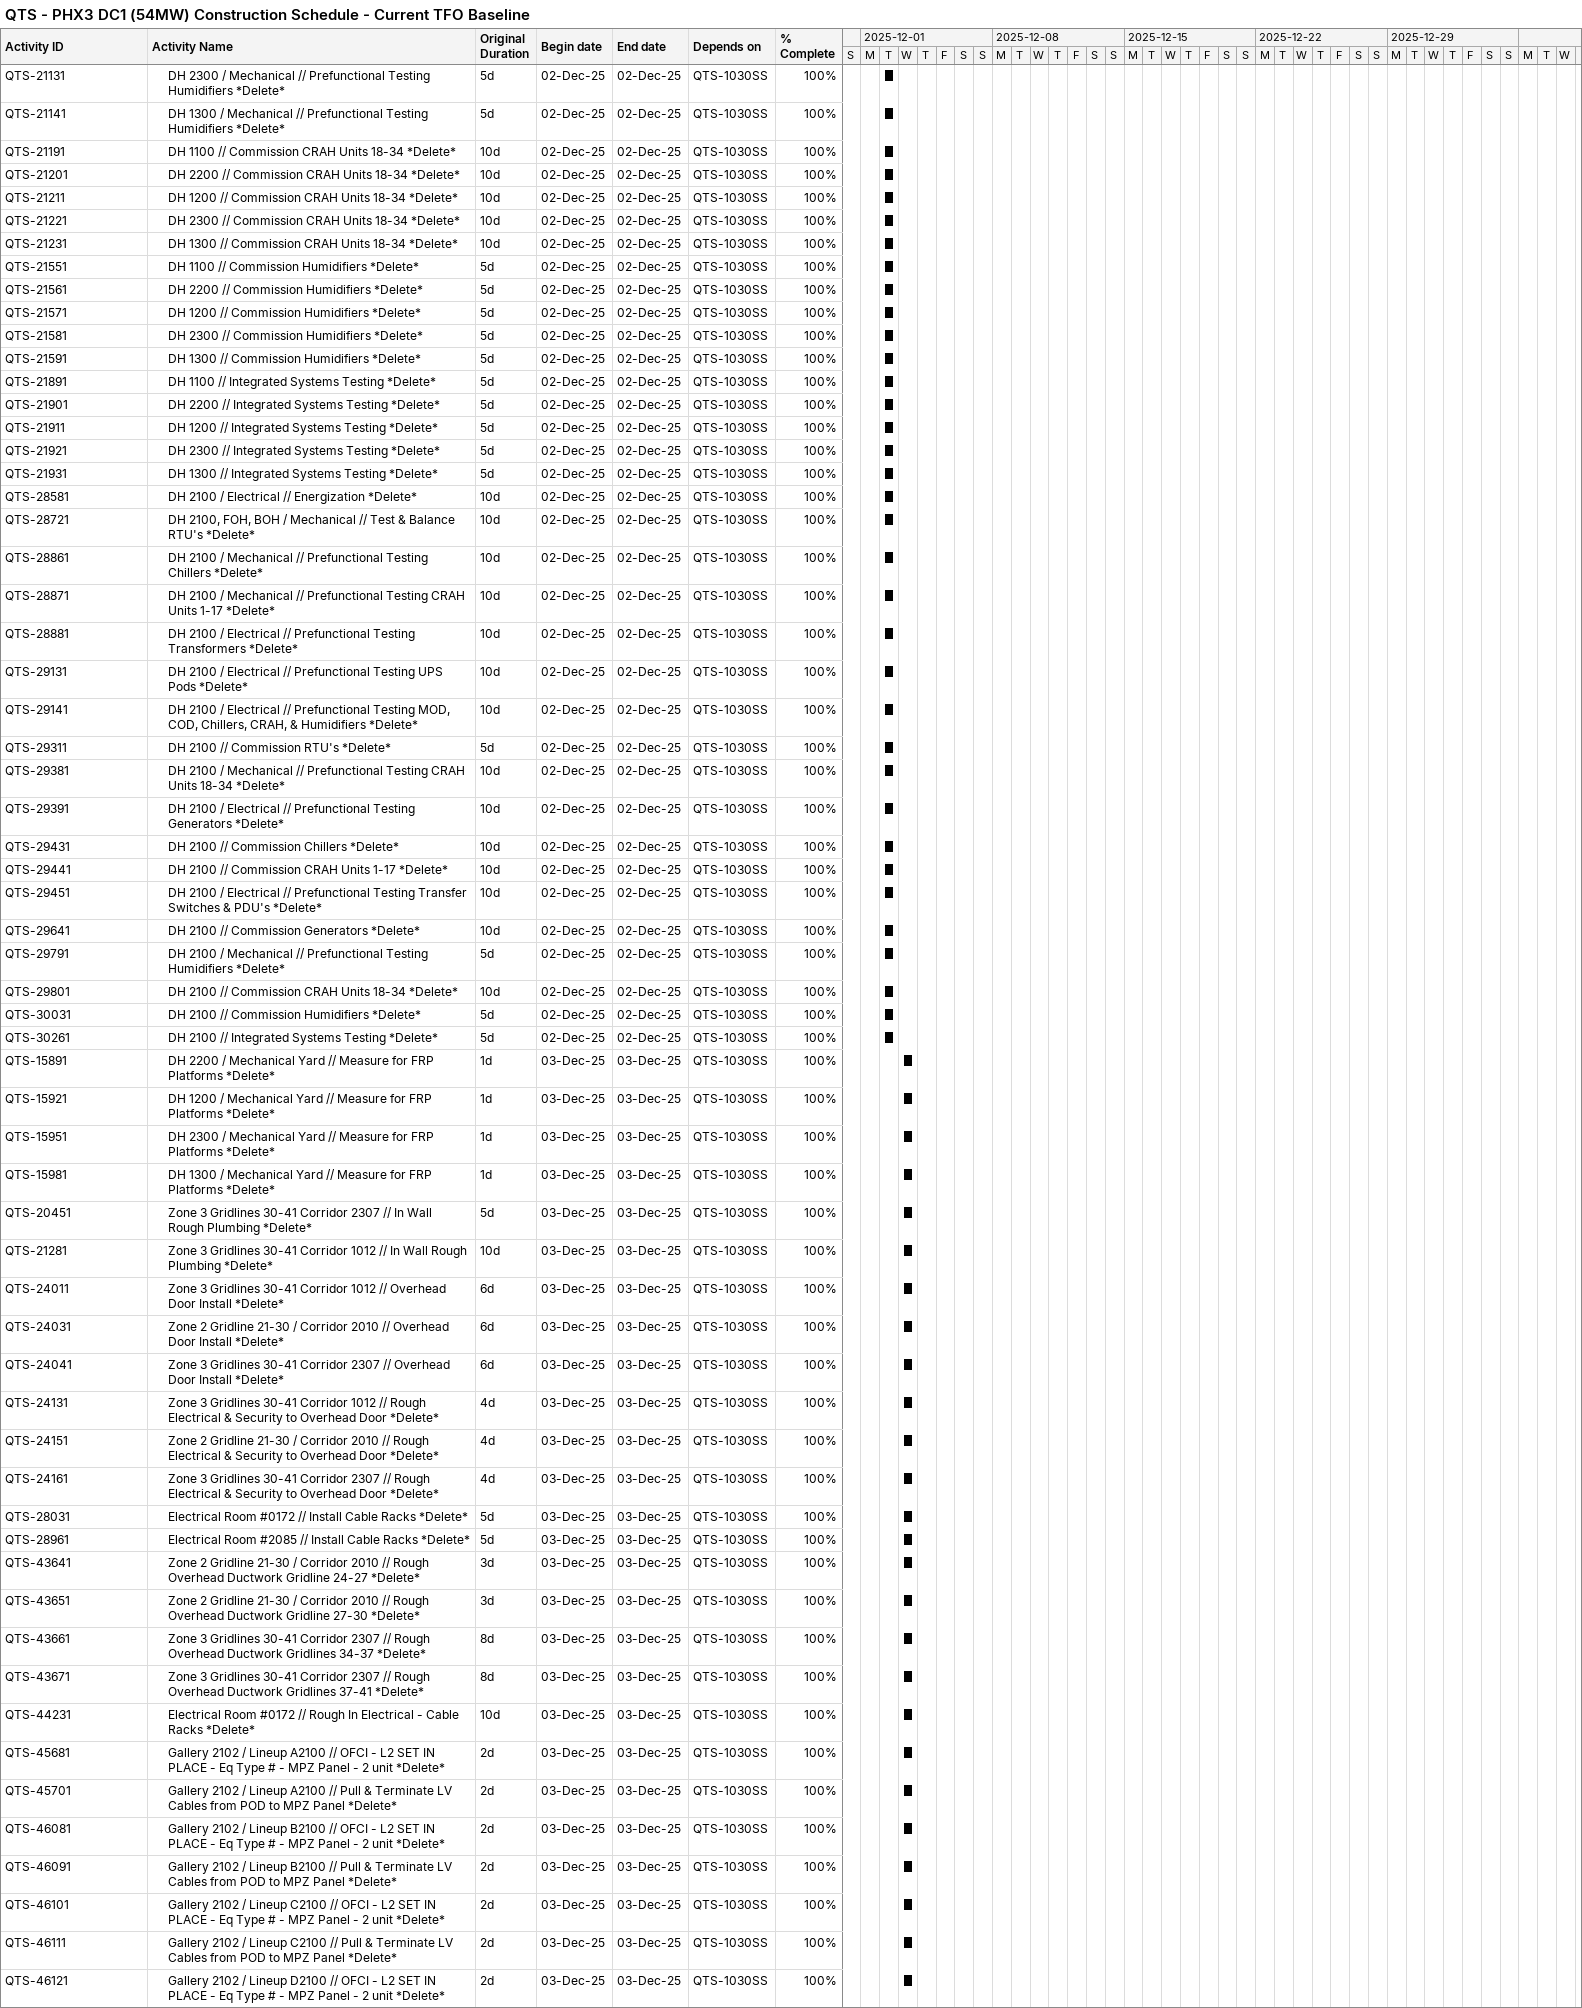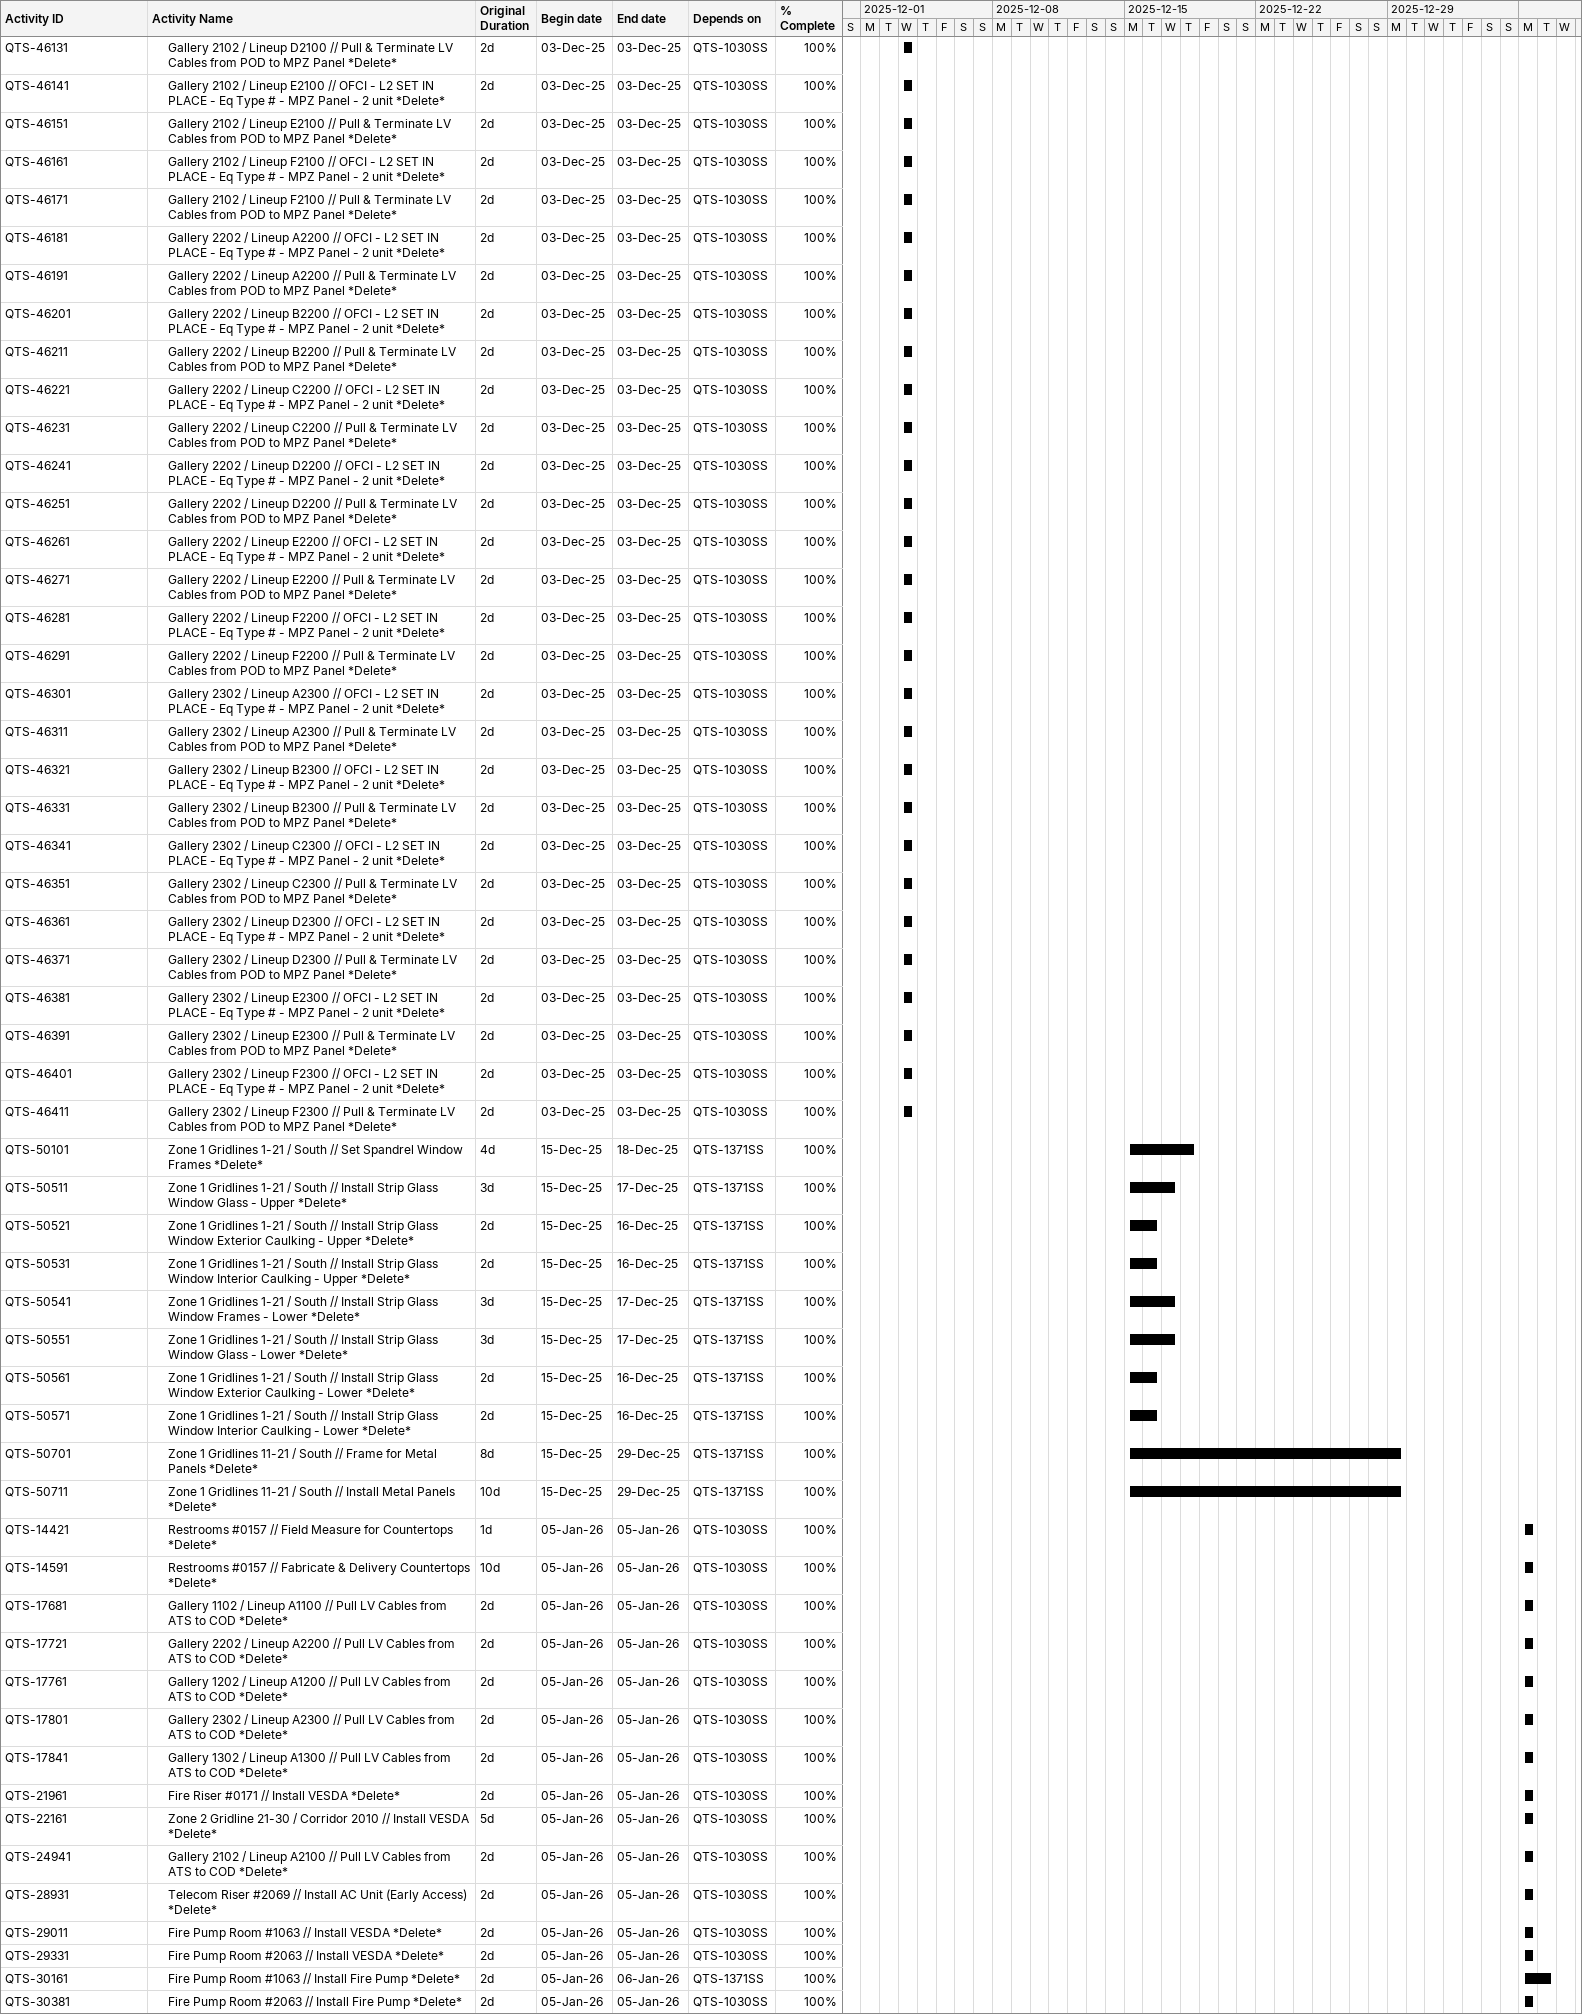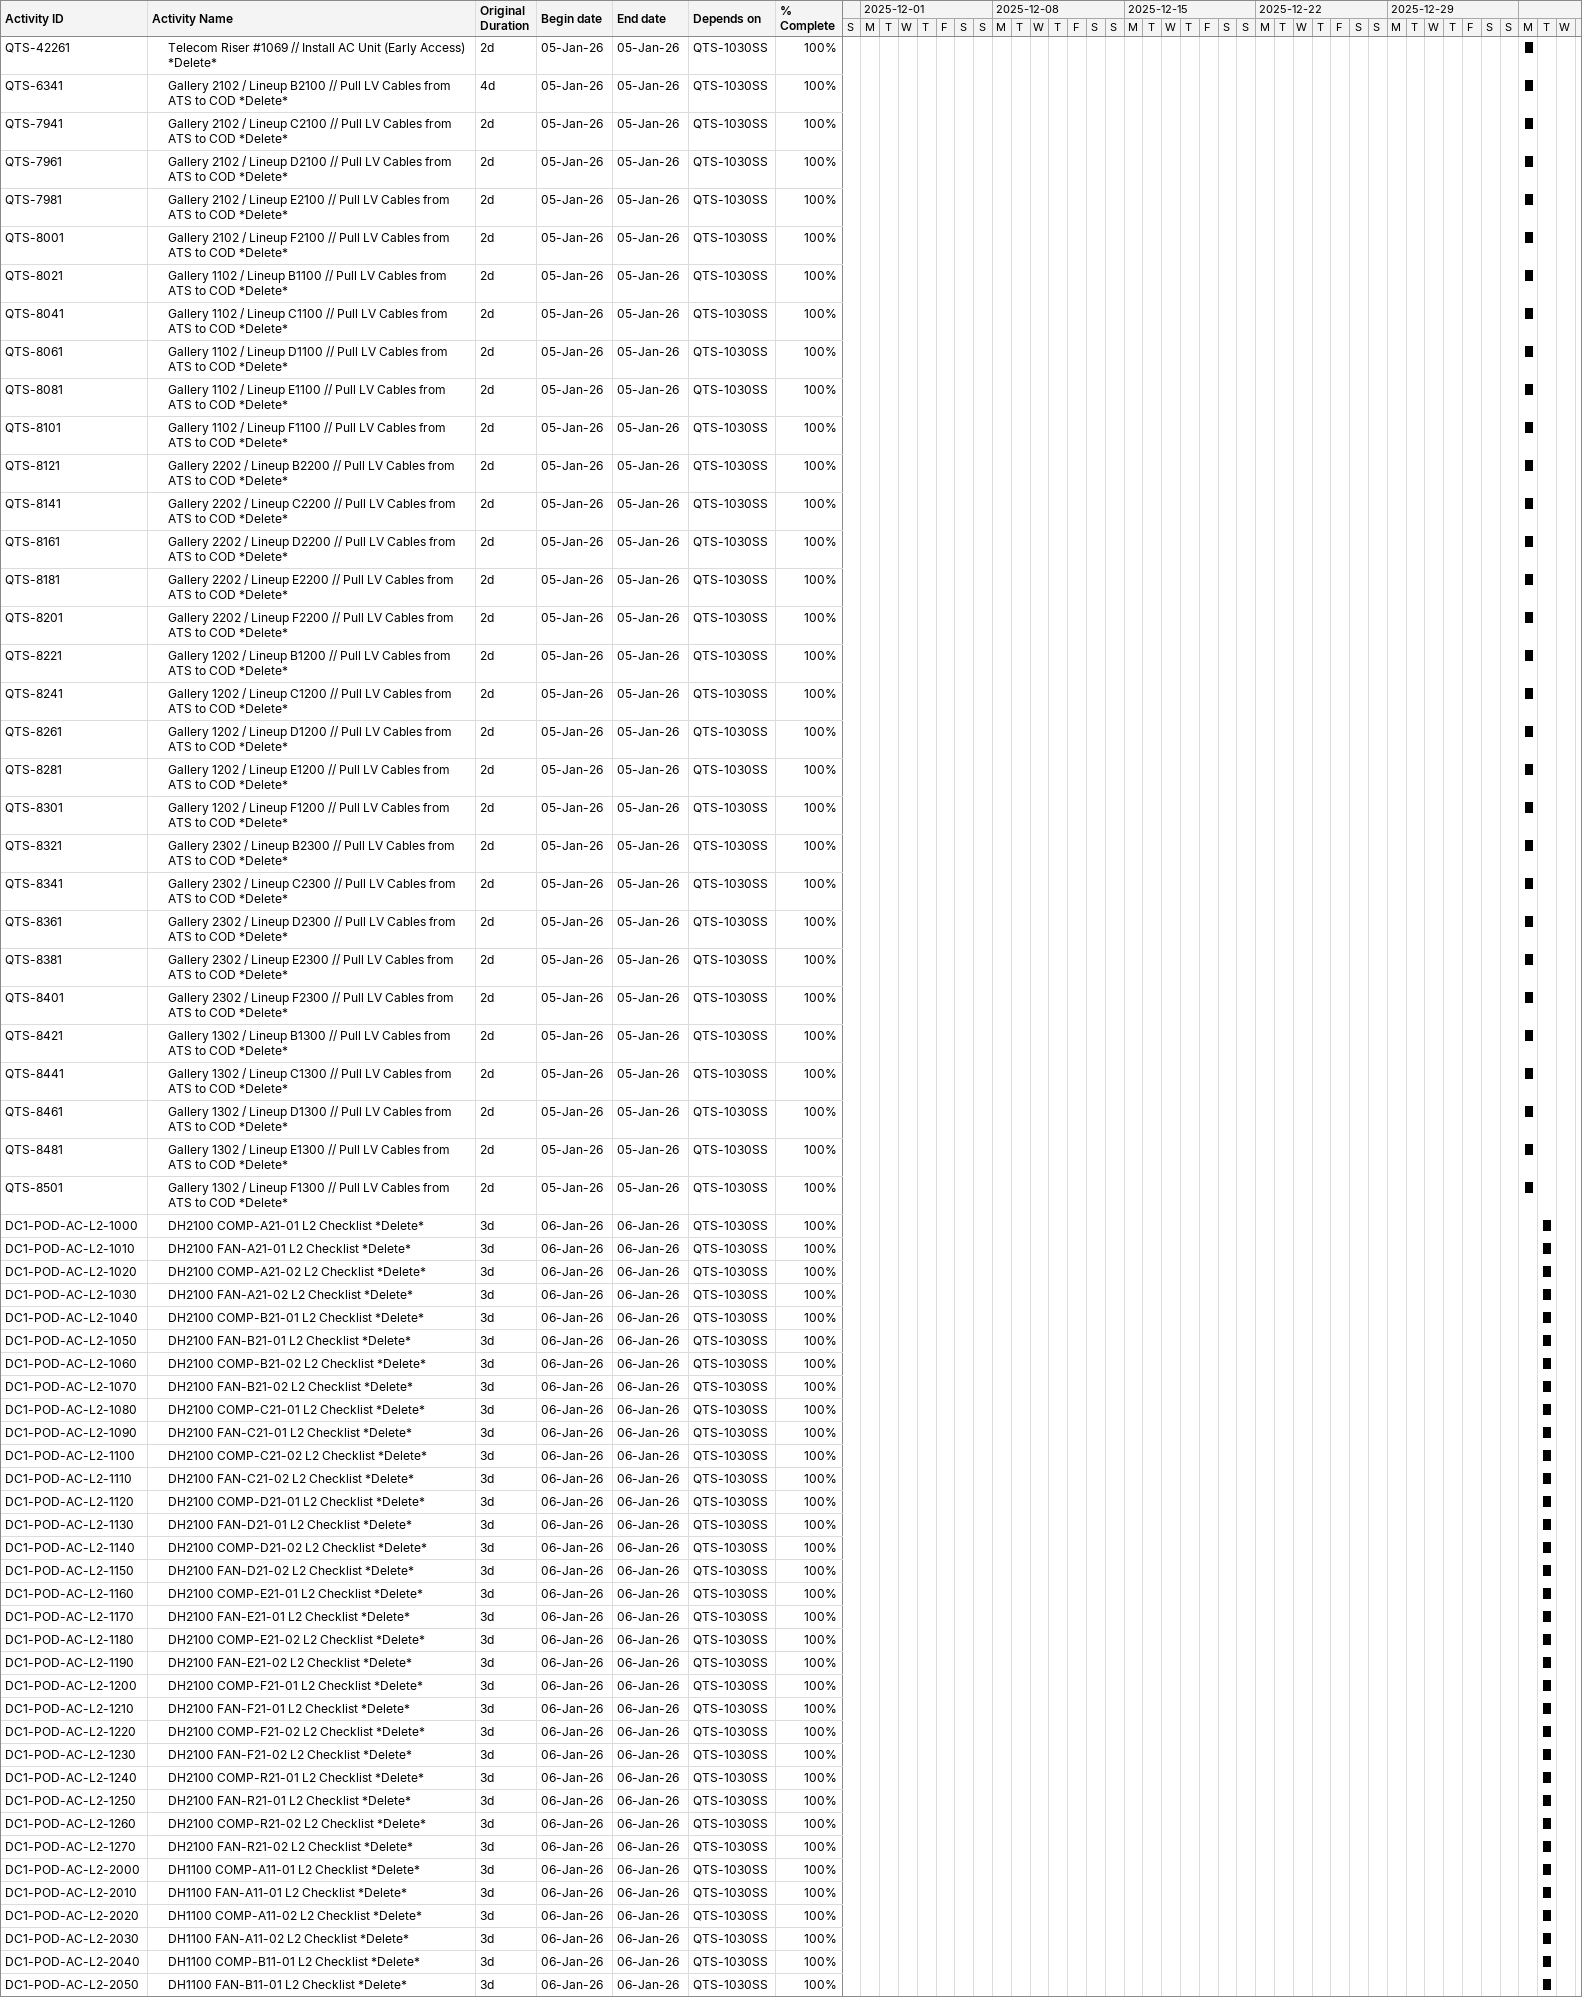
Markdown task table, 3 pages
QTS - PHX3 DC1 (54MW) Construction Schedule - Current TFO Baseline

| ID | Level | Task | Original duration | Start | Finish | Predecessors | % complete |
|---|---|---|---|---|---|---|---|
| QTS-21131 | 2 | DH 2300 / Mechanical // Prefunctional Testing Humidifiers *Delete* | 5d | 2025-12-02 | 2025-12-02 | QTS-1030SS | 100 |
| QTS-21141 | 2 | DH 1300 / Mechanical // Prefunctional Testing Humidifiers *Delete* | 5d | 2025-12-02 | 2025-12-02 | QTS-1030SS | 100 |
| QTS-21191 | 2 | DH 1100 // Commission CRAH Units 18-34 *Delete* | 10d | 2025-12-02 | 2025-12-02 | QTS-1030SS | 100 |
| QTS-21201 | 2 | DH 2200 // Commission CRAH Units 18-34 *Delete* | 10d | 2025-12-02 | 2025-12-02 | QTS-1030SS | 100 |
| QTS-21211 | 2 | DH 1200 // Commission CRAH Units 18-34 *Delete* | 10d | 2025-12-02 | 2025-12-02 | QTS-1030SS | 100 |
| QTS-21221 | 2 | DH 2300 // Commission CRAH Units 18-34 *Delete* | 10d | 2025-12-02 | 2025-12-02 | QTS-1030SS | 100 |
| QTS-21231 | 2 | DH 1300 // Commission CRAH Units 18-34 *Delete* | 10d | 2025-12-02 | 2025-12-02 | QTS-1030SS | 100 |
| QTS-21551 | 2 | DH 1100 // Commission Humidifiers *Delete* | 5d | 2025-12-02 | 2025-12-02 | QTS-1030SS | 100 |
| QTS-21561 | 2 | DH 2200 // Commission Humidifiers *Delete* | 5d | 2025-12-02 | 2025-12-02 | QTS-1030SS | 100 |
| QTS-21571 | 2 | DH 1200 // Commission Humidifiers *Delete* | 5d | 2025-12-02 | 2025-12-02 | QTS-1030SS | 100 |
| QTS-21581 | 2 | DH 2300 // Commission Humidifiers *Delete* | 5d | 2025-12-02 | 2025-12-02 | QTS-1030SS | 100 |
| QTS-21591 | 2 | DH 1300 // Commission Humidifiers *Delete* | 5d | 2025-12-02 | 2025-12-02 | QTS-1030SS | 100 |
| QTS-21891 | 2 | DH 1100 // Integrated Systems Testing *Delete* | 5d | 2025-12-02 | 2025-12-02 | QTS-1030SS | 100 |
| QTS-21901 | 2 | DH 2200 // Integrated Systems Testing *Delete* | 5d | 2025-12-02 | 2025-12-02 | QTS-1030SS | 100 |
| QTS-21911 | 2 | DH 1200 // Integrated Systems Testing *Delete* | 5d | 2025-12-02 | 2025-12-02 | QTS-1030SS | 100 |
| QTS-21921 | 2 | DH 2300 // Integrated Systems Testing *Delete* | 5d | 2025-12-02 | 2025-12-02 | QTS-1030SS | 100 |
| QTS-21931 | 2 | DH 1300 // Integrated Systems Testing *Delete* | 5d | 2025-12-02 | 2025-12-02 | QTS-1030SS | 100 |
| QTS-28581 | 2 | DH 2100 / Electrical // Energization *Delete* | 10d | 2025-12-02 | 2025-12-02 | QTS-1030SS | 100 |
| QTS-28721 | 2 | DH 2100, FOH, BOH / Mechanical // Test & Balance RTU's *Delete* | 10d | 2025-12-02 | 2025-12-02 | QTS-1030SS | 100 |
| QTS-28861 | 2 | DH 2100 / Mechanical // Prefunctional Testing Chillers *Delete* | 10d | 2025-12-02 | 2025-12-02 | QTS-1030SS | 100 |
| QTS-28871 | 2 | DH 2100 / Mechanical // Prefunctional Testing CRAH Units 1-17 *Delete* | 10d | 2025-12-02 | 2025-12-02 | QTS-1030SS | 100 |
| QTS-28881 | 2 | DH 2100 / Electrical // Prefunctional Testing Transformers *Delete* | 10d | 2025-12-02 | 2025-12-02 | QTS-1030SS | 100 |
| QTS-29131 | 2 | DH 2100 / Electrical // Prefunctional Testing UPS Pods *Delete* | 10d | 2025-12-02 | 2025-12-02 | QTS-1030SS | 100 |
| QTS-29141 | 2 | DH 2100 / Electrical // Prefunctional Testing MOD, COD, Chillers, CRAH, & Humidifiers *Delete* | 10d | 2025-12-02 | 2025-12-02 | QTS-1030SS | 100 |
| QTS-29311 | 2 | DH 2100 // Commission RTU's *Delete* | 5d | 2025-12-02 | 2025-12-02 | QTS-1030SS | 100 |
| QTS-29381 | 2 | DH 2100 / Mechanical // Prefunctional Testing CRAH Units 18-34 *Delete* | 10d | 2025-12-02 | 2025-12-02 | QTS-1030SS | 100 |
| QTS-29391 | 2 | DH 2100 / Electrical // Prefunctional Testing Generators *Delete* | 10d | 2025-12-02 | 2025-12-02 | QTS-1030SS | 100 |
| QTS-29431 | 2 | DH 2100 // Commission Chillers *Delete* | 10d | 2025-12-02 | 2025-12-02 | QTS-1030SS | 100 |
| QTS-29441 | 2 | DH 2100 // Commission CRAH Units 1-17 *Delete* | 10d | 2025-12-02 | 2025-12-02 | QTS-1030SS | 100 |
| QTS-29451 | 2 | DH 2100 / Electrical // Prefunctional Testing Transfer Switches & PDU's *Delete* | 10d | 2025-12-02 | 2025-12-02 | QTS-1030SS | 100 |
| QTS-29641 | 2 | DH 2100 // Commission Generators *Delete* | 10d | 2025-12-02 | 2025-12-02 | QTS-1030SS | 100 |
| QTS-29791 | 2 | DH 2100 / Mechanical // Prefunctional Testing Humidifiers *Delete* | 5d | 2025-12-02 | 2025-12-02 | QTS-1030SS | 100 |
| QTS-29801 | 2 | DH 2100 // Commission CRAH Units 18-34 *Delete* | 10d | 2025-12-02 | 2025-12-02 | QTS-1030SS | 100 |
| QTS-30031 | 2 | DH 2100 // Commission Humidifiers *Delete* | 5d | 2025-12-02 | 2025-12-02 | QTS-1030SS | 100 |
| QTS-30261 | 2 | DH 2100 // Integrated Systems Testing *Delete* | 5d | 2025-12-02 | 2025-12-02 | QTS-1030SS | 100 |
| QTS-15891 | 2 | DH 2200 / Mechanical Yard // Measure for FRP Platforms *Delete* | 1d | 2025-12-03 | 2025-12-03 | QTS-1030SS | 100 |
| QTS-15921 | 2 | DH 1200 / Mechanical Yard // Measure for FRP Platforms *Delete* | 1d | 2025-12-03 | 2025-12-03 | QTS-1030SS | 100 |
| QTS-15951 | 2 | DH 2300 / Mechanical Yard // Measure for FRP Platforms *Delete* | 1d | 2025-12-03 | 2025-12-03 | QTS-1030SS | 100 |
| QTS-15981 | 2 | DH 1300 / Mechanical Yard // Measure for FRP Platforms *Delete* | 1d | 2025-12-03 | 2025-12-03 | QTS-1030SS | 100 |
| QTS-20451 | 2 | Zone 3 Gridlines 30-41 Corridor 2307 // In Wall Rough Plumbing *Delete* | 5d | 2025-12-03 | 2025-12-03 | QTS-1030SS | 100 |
| QTS-21281 | 2 | Zone 3 Gridlines 30-41 Corridor 1012 // In Wall Rough Plumbing *Delete* | 10d | 2025-12-03 | 2025-12-03 | QTS-1030SS | 100 |
| QTS-24011 | 2 | Zone 3 Gridlines 30-41 Corridor 1012 // Overhead Door Install *Delete* | 6d | 2025-12-03 | 2025-12-03 | QTS-1030SS | 100 |
| QTS-24031 | 2 | Zone 2 Gridline 21-30 / Corridor 2010 // Overhead Door Install *Delete* | 6d | 2025-12-03 | 2025-12-03 | QTS-1030SS | 100 |
| QTS-24041 | 2 | Zone 3 Gridlines 30-41 Corridor 2307 // Overhead Door Install *Delete* | 6d | 2025-12-03 | 2025-12-03 | QTS-1030SS | 100 |
| QTS-24131 | 2 | Zone 3 Gridlines 30-41 Corridor 1012 // Rough Electrical & Security to Overhead Door *Delete* | 4d | 2025-12-03 | 2025-12-03 | QTS-1030SS | 100 |
| QTS-24151 | 2 | Zone 2 Gridline 21-30 / Corridor 2010 // Rough Electrical & Security to Overhead Door *Delete* | 4d | 2025-12-03 | 2025-12-03 | QTS-1030SS | 100 |
| QTS-24161 | 2 | Zone 3 Gridlines 30-41 Corridor 2307 // Rough Electrical & Security to Overhead Door *Delete* | 4d | 2025-12-03 | 2025-12-03 | QTS-1030SS | 100 |
| QTS-28031 | 2 | Electrical Room #0172 // Install Cable Racks *Delete* | 5d | 2025-12-03 | 2025-12-03 | QTS-1030SS | 100 |
| QTS-28961 | 2 | Electrical Room #2085 // Install Cable Racks *Delete* | 5d | 2025-12-03 | 2025-12-03 | QTS-1030SS | 100 |
| QTS-43641 | 2 | Zone 2 Gridline 21-30 / Corridor 2010 // Rough Overhead Ductwork Gridline 24-27 *Delete* | 3d | 2025-12-03 | 2025-12-03 | QTS-1030SS | 100 |
| QTS-43651 | 2 | Zone 2 Gridline 21-30 / Corridor 2010 // Rough Overhead Ductwork Gridline 27-30 *Delete* | 3d | 2025-12-03 | 2025-12-03 | QTS-1030SS | 100 |
| QTS-43661 | 2 | Zone 3 Gridlines 30-41 Corridor 2307 // Rough Overhead Ductwork Gridlines 34-37 *Delete* | 8d | 2025-12-03 | 2025-12-03 | QTS-1030SS | 100 |
| QTS-43671 | 2 | Zone 3 Gridlines 30-41 Corridor 2307 // Rough Overhead Ductwork Gridlines 37-41 *Delete* | 8d | 2025-12-03 | 2025-12-03 | QTS-1030SS | 100 |
| QTS-44231 | 2 | Electrical Room #0172 // Rough In Electrical - Cable Racks *Delete* | 10d | 2025-12-03 | 2025-12-03 | QTS-1030SS | 100 |
| QTS-45681 | 2 | Gallery 2102 / Lineup A2100 // OFCI - L2 SET IN PLACE - Eq Type # - MPZ Panel - 2 unit *Delete* | 2d | 2025-12-03 | 2025-12-03 | QTS-1030SS | 100 |
| QTS-45701 | 2 | Gallery 2102 / Lineup A2100 // Pull & Terminate LV Cables from POD to MPZ Panel *Delete* | 2d | 2025-12-03 | 2025-12-03 | QTS-1030SS | 100 |
| QTS-46081 | 2 | Gallery 2102 / Lineup B2100 // OFCI - L2 SET IN PLACE - Eq Type # - MPZ Panel - 2 unit *Delete* | 2d | 2025-12-03 | 2025-12-03 | QTS-1030SS | 100 |
| QTS-46091 | 2 | Gallery 2102 / Lineup B2100 // Pull & Terminate LV Cables from POD to MPZ Panel *Delete* | 2d | 2025-12-03 | 2025-12-03 | QTS-1030SS | 100 |
| QTS-46101 | 2 | Gallery 2102 / Lineup C2100 // OFCI - L2 SET IN PLACE - Eq Type # - MPZ Panel - 2 unit *Delete* | 2d | 2025-12-03 | 2025-12-03 | QTS-1030SS | 100 |
| QTS-46111 | 2 | Gallery 2102 / Lineup C2100 // Pull & Terminate LV Cables from POD to MPZ Panel *Delete* | 2d | 2025-12-03 | 2025-12-03 | QTS-1030SS | 100 |
| QTS-46121 | 2 | Gallery 2102 / Lineup D2100 // OFCI - L2 SET IN PLACE - Eq Type # - MPZ Panel - 2 unit *Delete* | 2d | 2025-12-03 | 2025-12-03 | QTS-1030SS | 100 |
| QTS-46131 | 2 | Gallery 2102 / Lineup D2100 // Pull & Terminate LV Cables from POD to MPZ Panel *Delete* | 2d | 2025-12-03 | 2025-12-03 | QTS-1030SS | 100 |
| QTS-46141 | 2 | Gallery 2102 / Lineup E2100 // OFCI - L2 SET IN PLACE - Eq Type # - MPZ Panel - 2 unit *Delete* | 2d | 2025-12-03 | 2025-12-03 | QTS-1030SS | 100 |
| QTS-46151 | 2 | Gallery 2102 / Lineup E2100 // Pull & Terminate LV Cables from POD to MPZ Panel *Delete* | 2d | 2025-12-03 | 2025-12-03 | QTS-1030SS | 100 |
| QTS-46161 | 2 | Gallery 2102 / Lineup F2100 // OFCI - L2 SET IN PLACE - Eq Type # - MPZ Panel - 2 unit *Delete* | 2d | 2025-12-03 | 2025-12-03 | QTS-1030SS | 100 |
| QTS-46171 | 2 | Gallery 2102 / Lineup F2100 // Pull & Terminate LV Cables from POD to MPZ Panel *Delete* | 2d | 2025-12-03 | 2025-12-03 | QTS-1030SS | 100 |
| QTS-46181 | 2 | Gallery 2202 / Lineup A2200 // OFCI - L2 SET IN PLACE - Eq Type # - MPZ Panel - 2 unit *Delete* | 2d | 2025-12-03 | 2025-12-03 | QTS-1030SS | 100 |
| QTS-46191 | 2 | Gallery 2202 / Lineup A2200 // Pull & Terminate LV Cables from POD to MPZ Panel *Delete* | 2d | 2025-12-03 | 2025-12-03 | QTS-1030SS | 100 |
| QTS-46201 | 2 | Gallery 2202 / Lineup B2200 // OFCI - L2 SET IN PLACE - Eq Type # - MPZ Panel - 2 unit *Delete* | 2d | 2025-12-03 | 2025-12-03 | QTS-1030SS | 100 |
| QTS-46211 | 2 | Gallery 2202 / Lineup B2200 // Pull & Terminate LV Cables from POD to MPZ Panel *Delete* | 2d | 2025-12-03 | 2025-12-03 | QTS-1030SS | 100 |
| QTS-46221 | 2 | Gallery 2202 / Lineup C2200 // OFCI - L2 SET IN PLACE - Eq Type # - MPZ Panel - 2 unit *Delete* | 2d | 2025-12-03 | 2025-12-03 | QTS-1030SS | 100 |
| QTS-46231 | 2 | Gallery 2202 / Lineup C2200 // Pull & Terminate LV Cables from POD to MPZ Panel *Delete* | 2d | 2025-12-03 | 2025-12-03 | QTS-1030SS | 100 |
| QTS-46241 | 2 | Gallery 2202 / Lineup D2200 // OFCI - L2 SET IN PLACE - Eq Type # - MPZ Panel - 2 unit *Delete* | 2d | 2025-12-03 | 2025-12-03 | QTS-1030SS | 100 |
| QTS-46251 | 2 | Gallery 2202 / Lineup D2200 // Pull & Terminate LV Cables from POD to MPZ Panel *Delete* | 2d | 2025-12-03 | 2025-12-03 | QTS-1030SS | 100 |
| QTS-46261 | 2 | Gallery 2202 / Lineup E2200 // OFCI - L2 SET IN PLACE - Eq Type # - MPZ Panel - 2 unit *Delete* | 2d | 2025-12-03 | 2025-12-03 | QTS-1030SS | 100 |
| QTS-46271 | 2 | Gallery 2202 / Lineup E2200 // Pull & Terminate LV Cables from POD to MPZ Panel *Delete* | 2d | 2025-12-03 | 2025-12-03 | QTS-1030SS | 100 |
| QTS-46281 | 2 | Gallery 2202 / Lineup F2200 // OFCI - L2 SET IN PLACE - Eq Type # - MPZ Panel - 2 unit *Delete* | 2d | 2025-12-03 | 2025-12-03 | QTS-1030SS | 100 |
| QTS-46291 | 2 | Gallery 2202 / Lineup F2200 // Pull & Terminate LV Cables from POD to MPZ Panel *Delete* | 2d | 2025-12-03 | 2025-12-03 | QTS-1030SS | 100 |
| QTS-46301 | 2 | Gallery 2302 / Lineup A2300 // OFCI - L2 SET IN PLACE - Eq Type # - MPZ Panel - 2 unit *Delete* | 2d | 2025-12-03 | 2025-12-03 | QTS-1030SS | 100 |
| QTS-46311 | 2 | Gallery 2302 / Lineup A2300 // Pull & Terminate LV Cables from POD to MPZ Panel *Delete* | 2d | 2025-12-03 | 2025-12-03 | QTS-1030SS | 100 |
| QTS-46321 | 2 | Gallery 2302 / Lineup B2300 // OFCI - L2 SET IN PLACE - Eq Type # - MPZ Panel - 2 unit *Delete* | 2d | 2025-12-03 | 2025-12-03 | QTS-1030SS | 100 |
| QTS-46331 | 2 | Gallery 2302 / Lineup B2300 // Pull & Terminate LV Cables from POD to MPZ Panel *Delete* | 2d | 2025-12-03 | 2025-12-03 | QTS-1030SS | 100 |
| QTS-46341 | 2 | Gallery 2302 / Lineup C2300 // OFCI - L2 SET IN PLACE - Eq Type # - MPZ Panel - 2 unit *Delete* | 2d | 2025-12-03 | 2025-12-03 | QTS-1030SS | 100 |
| QTS-46351 | 2 | Gallery 2302 / Lineup C2300 // Pull & Terminate LV Cables from POD to MPZ Panel *Delete* | 2d | 2025-12-03 | 2025-12-03 | QTS-1030SS | 100 |
| QTS-46361 | 2 | Gallery 2302 / Lineup D2300 // OFCI - L2 SET IN PLACE - Eq Type # - MPZ Panel - 2 unit *Delete* | 2d | 2025-12-03 | 2025-12-03 | QTS-1030SS | 100 |
| QTS-46371 | 2 | Gallery 2302 / Lineup D2300 // Pull & Terminate LV Cables from POD to MPZ Panel *Delete* | 2d | 2025-12-03 | 2025-12-03 | QTS-1030SS | 100 |
| QTS-46381 | 2 | Gallery 2302 / Lineup E2300 // OFCI - L2 SET IN PLACE - Eq Type # - MPZ Panel - 2 unit *Delete* | 2d | 2025-12-03 | 2025-12-03 | QTS-1030SS | 100 |
| QTS-46391 | 2 | Gallery 2302 / Lineup E2300 // Pull & Terminate LV Cables from POD to MPZ Panel *Delete* | 2d | 2025-12-03 | 2025-12-03 | QTS-1030SS | 100 |
| QTS-46401 | 2 | Gallery 2302 / Lineup F2300 // OFCI - L2 SET IN PLACE - Eq Type # - MPZ Panel - 2 unit *Delete* | 2d | 2025-12-03 | 2025-12-03 | QTS-1030SS | 100 |
| QTS-46411 | 2 | Gallery 2302 / Lineup F2300 // Pull & Terminate LV Cables from POD to MPZ Panel *Delete* | 2d | 2025-12-03 | 2025-12-03 | QTS-1030SS | 100 |
| QTS-50101 | 2 | Zone 1 Gridlines 1-21 / South // Set Spandrel Window Frames *Delete* | 4d | 2025-12-15 | 2025-12-18 | QTS-1371SS | 100 |
| QTS-50511 | 2 | Zone 1 Gridlines 1-21 / South // Install Strip Glass Window Glass - Upper *Delete* | 3d | 2025-12-15 | 2025-12-17 | QTS-1371SS | 100 |
| QTS-50521 | 2 | Zone 1 Gridlines 1-21 / South // Install Strip Glass Window Exterior Caulking - Upper *Delete* | 2d | 2025-12-15 | 2025-12-16 | QTS-1371SS | 100 |
| QTS-50531 | 2 | Zone 1 Gridlines 1-21 / South // Install Strip Glass Window Interior Caulking - Upper *Delete* | 2d | 2025-12-15 | 2025-12-16 | QTS-1371SS | 100 |
| QTS-50541 | 2 | Zone 1 Gridlines 1-21 / South // Install Strip Glass Window Frames - Lower *Delete* | 3d | 2025-12-15 | 2025-12-17 | QTS-1371SS | 100 |
| QTS-50551 | 2 | Zone 1 Gridlines 1-21 / South // Install Strip Glass Window Glass - Lower *Delete* | 3d | 2025-12-15 | 2025-12-17 | QTS-1371SS | 100 |
| QTS-50561 | 2 | Zone 1 Gridlines 1-21 / South // Install Strip Glass Window Exterior Caulking - Lower *Delete* | 2d | 2025-12-15 | 2025-12-16 | QTS-1371SS | 100 |
| QTS-50571 | 2 | Zone 1 Gridlines 1-21 / South // Install Strip Glass Window Interior Caulking - Lower *Delete* | 2d | 2025-12-15 | 2025-12-16 | QTS-1371SS | 100 |
| QTS-50701 | 2 | Zone 1 Gridlines 11-21 / South // Frame for Metal Panels *Delete* | 8d | 2025-12-15 | 2025-12-29 | QTS-1371SS | 100 |
| QTS-50711 | 2 | Zone 1 Gridlines 11-21 / South // Install Metal Panels *Delete* | 10d | 2025-12-15 | 2025-12-29 | QTS-1371SS | 100 |
| QTS-14421 | 2 | Restrooms #0157 // Field Measure for Countertops *Delete* | 1d | 2026-01-05 | 2026-01-05 | QTS-1030SS | 100 |
| QTS-14591 | 2 | Restrooms #0157 // Fabricate & Delivery Countertops *Delete* | 10d | 2026-01-05 | 2026-01-05 | QTS-1030SS | 100 |
| QTS-17681 | 2 | Gallery 1102 / Lineup A1100 // Pull LV Cables from ATS to COD *Delete* | 2d | 2026-01-05 | 2026-01-05 | QTS-1030SS | 100 |
| QTS-17721 | 2 | Gallery 2202 / Lineup A2200 // Pull LV Cables from ATS to COD *Delete* | 2d | 2026-01-05 | 2026-01-05 | QTS-1030SS | 100 |
| QTS-17761 | 2 | Gallery 1202 / Lineup A1200 // Pull LV Cables from ATS to COD *Delete* | 2d | 2026-01-05 | 2026-01-05 | QTS-1030SS | 100 |
| QTS-17801 | 2 | Gallery 2302 / Lineup A2300 // Pull LV Cables from ATS to COD *Delete* | 2d | 2026-01-05 | 2026-01-05 | QTS-1030SS | 100 |
| QTS-17841 | 2 | Gallery 1302 / Lineup A1300 // Pull LV Cables from ATS to COD *Delete* | 2d | 2026-01-05 | 2026-01-05 | QTS-1030SS | 100 |
| QTS-21961 | 2 | Fire Riser #0171 // Install VESDA *Delete* | 2d | 2026-01-05 | 2026-01-05 | QTS-1030SS | 100 |
| QTS-22161 | 2 | Zone 2 Gridline 21-30 / Corridor 2010 // Install VESDA *Delete* | 5d | 2026-01-05 | 2026-01-05 | QTS-1030SS | 100 |
| QTS-24941 | 2 | Gallery 2102 / Lineup A2100 // Pull LV Cables from ATS to COD *Delete* | 2d | 2026-01-05 | 2026-01-05 | QTS-1030SS | 100 |
| QTS-28931 | 2 | Telecom Riser #2069 // Install AC Unit (Early Access) *Delete* | 2d | 2026-01-05 | 2026-01-05 | QTS-1030SS | 100 |
| QTS-29011 | 2 | Fire Pump Room #1063 // Install VESDA *Delete* | 2d | 2026-01-05 | 2026-01-05 | QTS-1030SS | 100 |
| QTS-29331 | 2 | Fire Pump Room #2063 // Install VESDA *Delete* | 2d | 2026-01-05 | 2026-01-05 | QTS-1030SS | 100 |
| QTS-30161 | 2 | Fire Pump Room #1063 // Install Fire Pump *Delete* | 2d | 2026-01-05 | 2026-01-06 | QTS-1371SS | 100 |
| QTS-30381 | 2 | Fire Pump Room #2063 // Install Fire Pump *Delete* | 2d | 2026-01-05 | 2026-01-05 | QTS-1030SS | 100 |
| QTS-42261 | 2 | Telecom Riser #1069 // Install AC Unit (Early Access) *Delete* | 2d | 2026-01-05 | 2026-01-05 | QTS-1030SS | 100 |
| QTS-6341 | 2 | Gallery 2102 / Lineup B2100 // Pull LV Cables from ATS to COD *Delete* | 4d | 2026-01-05 | 2026-01-05 | QTS-1030SS | 100 |
| QTS-7941 | 2 | Gallery 2102 / Lineup C2100 // Pull LV Cables from ATS to COD *Delete* | 2d | 2026-01-05 | 2026-01-05 | QTS-1030SS | 100 |
| QTS-7961 | 2 | Gallery 2102 / Lineup D2100 // Pull LV Cables from ATS to COD *Delete* | 2d | 2026-01-05 | 2026-01-05 | QTS-1030SS | 100 |
| QTS-7981 | 2 | Gallery 2102 / Lineup E2100 // Pull LV Cables from ATS to COD *Delete* | 2d | 2026-01-05 | 2026-01-05 | QTS-1030SS | 100 |
| QTS-8001 | 2 | Gallery 2102 / Lineup F2100 // Pull LV Cables from ATS to COD *Delete* | 2d | 2026-01-05 | 2026-01-05 | QTS-1030SS | 100 |
| QTS-8021 | 2 | Gallery 1102 / Lineup B1100 // Pull LV Cables from ATS to COD *Delete* | 2d | 2026-01-05 | 2026-01-05 | QTS-1030SS | 100 |
| QTS-8041 | 2 | Gallery 1102 / Lineup C1100 // Pull LV Cables from ATS to COD *Delete* | 2d | 2026-01-05 | 2026-01-05 | QTS-1030SS | 100 |
| QTS-8061 | 2 | Gallery 1102 / Lineup D1100 // Pull LV Cables from ATS to COD *Delete* | 2d | 2026-01-05 | 2026-01-05 | QTS-1030SS | 100 |
| QTS-8081 | 2 | Gallery 1102 / Lineup E1100 // Pull LV Cables from ATS to COD *Delete* | 2d | 2026-01-05 | 2026-01-05 | QTS-1030SS | 100 |
| QTS-8101 | 2 | Gallery 1102 / Lineup F1100 // Pull LV Cables from ATS to COD *Delete* | 2d | 2026-01-05 | 2026-01-05 | QTS-1030SS | 100 |
| QTS-8121 | 2 | Gallery 2202 / Lineup B2200 // Pull LV Cables from ATS to COD *Delete* | 2d | 2026-01-05 | 2026-01-05 | QTS-1030SS | 100 |
| QTS-8141 | 2 | Gallery 2202 / Lineup C2200 // Pull LV Cables from ATS to COD *Delete* | 2d | 2026-01-05 | 2026-01-05 | QTS-1030SS | 100 |
| QTS-8161 | 2 | Gallery 2202 / Lineup D2200 // Pull LV Cables from ATS to COD *Delete* | 2d | 2026-01-05 | 2026-01-05 | QTS-1030SS | 100 |
| QTS-8181 | 2 | Gallery 2202 / Lineup E2200 // Pull LV Cables from ATS to COD *Delete* | 2d | 2026-01-05 | 2026-01-05 | QTS-1030SS | 100 |
| QTS-8201 | 2 | Gallery 2202 / Lineup F2200 // Pull LV Cables from ATS to COD *Delete* | 2d | 2026-01-05 | 2026-01-05 | QTS-1030SS | 100 |
| QTS-8221 | 2 | Gallery 1202 / Lineup B1200 // Pull LV Cables from ATS to COD *Delete* | 2d | 2026-01-05 | 2026-01-05 | QTS-1030SS | 100 |
| QTS-8241 | 2 | Gallery 1202 / Lineup C1200 // Pull LV Cables from ATS to COD *Delete* | 2d | 2026-01-05 | 2026-01-05 | QTS-1030SS | 100 |
| QTS-8261 | 2 | Gallery 1202 / Lineup D1200 // Pull LV Cables from ATS to COD *Delete* | 2d | 2026-01-05 | 2026-01-05 | QTS-1030SS | 100 |
| QTS-8281 | 2 | Gallery 1202 / Lineup E1200 // Pull LV Cables from ATS to COD *Delete* | 2d | 2026-01-05 | 2026-01-05 | QTS-1030SS | 100 |
| QTS-8301 | 2 | Gallery 1202 / Lineup F1200 // Pull LV Cables from ATS to COD *Delete* | 2d | 2026-01-05 | 2026-01-05 | QTS-1030SS | 100 |
| QTS-8321 | 2 | Gallery 2302 / Lineup B2300 // Pull LV Cables from ATS to COD *Delete* | 2d | 2026-01-05 | 2026-01-05 | QTS-1030SS | 100 |
| QTS-8341 | 2 | Gallery 2302 / Lineup C2300 // Pull LV Cables from ATS to COD *Delete* | 2d | 2026-01-05 | 2026-01-05 | QTS-1030SS | 100 |
| QTS-8361 | 2 | Gallery 2302 / Lineup D2300 // Pull LV Cables from ATS to COD *Delete* | 2d | 2026-01-05 | 2026-01-05 | QTS-1030SS | 100 |
| QTS-8381 | 2 | Gallery 2302 / Lineup E2300 // Pull LV Cables from ATS to COD *Delete* | 2d | 2026-01-05 | 2026-01-05 | QTS-1030SS | 100 |
| QTS-8401 | 2 | Gallery 2302 / Lineup F2300 // Pull LV Cables from ATS to COD *Delete* | 2d | 2026-01-05 | 2026-01-05 | QTS-1030SS | 100 |
| QTS-8421 | 2 | Gallery 1302 / Lineup B1300 // Pull LV Cables from ATS to COD *Delete* | 2d | 2026-01-05 | 2026-01-05 | QTS-1030SS | 100 |
| QTS-8441 | 2 | Gallery 1302 / Lineup C1300 // Pull LV Cables from ATS to COD *Delete* | 2d | 2026-01-05 | 2026-01-05 | QTS-1030SS | 100 |
| QTS-8461 | 2 | Gallery 1302 / Lineup D1300 // Pull LV Cables from ATS to COD *Delete* | 2d | 2026-01-05 | 2026-01-05 | QTS-1030SS | 100 |
| QTS-8481 | 2 | Gallery 1302 / Lineup E1300 // Pull LV Cables from ATS to COD *Delete* | 2d | 2026-01-05 | 2026-01-05 | QTS-1030SS | 100 |
| QTS-8501 | 2 | Gallery 1302 / Lineup F1300 // Pull LV Cables from ATS to COD *Delete* | 2d | 2026-01-05 | 2026-01-05 | QTS-1030SS | 100 |
| DC1-POD-AC-L2-1000 | 2 | DH2100 COMP-A21-01 L2 Checklist *Delete* | 3d | 2026-01-06 | 2026-01-06 | QTS-1030SS | 100 |
| DC1-POD-AC-L2-1010 | 2 | DH2100 FAN-A21-01 L2 Checklist *Delete* | 3d | 2026-01-06 | 2026-01-06 | QTS-1030SS | 100 |
| DC1-POD-AC-L2-1020 | 2 | DH2100 COMP-A21-02 L2 Checklist *Delete* | 3d | 2026-01-06 | 2026-01-06 | QTS-1030SS | 100 |
| DC1-POD-AC-L2-1030 | 2 | DH2100 FAN-A21-02 L2 Checklist *Delete* | 3d | 2026-01-06 | 2026-01-06 | QTS-1030SS | 100 |
| DC1-POD-AC-L2-1040 | 2 | DH2100 COMP-B21-01 L2 Checklist *Delete* | 3d | 2026-01-06 | 2026-01-06 | QTS-1030SS | 100 |
| DC1-POD-AC-L2-1050 | 2 | DH2100 FAN-B21-01 L2 Checklist *Delete* | 3d | 2026-01-06 | 2026-01-06 | QTS-1030SS | 100 |
| DC1-POD-AC-L2-1060 | 2 | DH2100 COMP-B21-02 L2 Checklist *Delete* | 3d | 2026-01-06 | 2026-01-06 | QTS-1030SS | 100 |
| DC1-POD-AC-L2-1070 | 2 | DH2100 FAN-B21-02 L2 Checklist *Delete* | 3d | 2026-01-06 | 2026-01-06 | QTS-1030SS | 100 |
| DC1-POD-AC-L2-1080 | 2 | DH2100 COMP-C21-01 L2 Checklist *Delete* | 3d | 2026-01-06 | 2026-01-06 | QTS-1030SS | 100 |
| DC1-POD-AC-L2-1090 | 2 | DH2100 FAN-C21-01 L2 Checklist *Delete* | 3d | 2026-01-06 | 2026-01-06 | QTS-1030SS | 100 |
| DC1-POD-AC-L2-1100 | 2 | DH2100 COMP-C21-02 L2 Checklist *Delete* | 3d | 2026-01-06 | 2026-01-06 | QTS-1030SS | 100 |
| DC1-POD-AC-L2-1110 | 2 | DH2100 FAN-C21-02 L2 Checklist *Delete* | 3d | 2026-01-06 | 2026-01-06 | QTS-1030SS | 100 |
| DC1-POD-AC-L2-1120 | 2 | DH2100 COMP-D21-01 L2 Checklist *Delete* | 3d | 2026-01-06 | 2026-01-06 | QTS-1030SS | 100 |
| DC1-POD-AC-L2-1130 | 2 | DH2100 FAN-D21-01 L2 Checklist *Delete* | 3d | 2026-01-06 | 2026-01-06 | QTS-1030SS | 100 |
| DC1-POD-AC-L2-1140 | 2 | DH2100 COMP-D21-02 L2 Checklist *Delete* | 3d | 2026-01-06 | 2026-01-06 | QTS-1030SS | 100 |
| DC1-POD-AC-L2-1150 | 2 | DH2100 FAN-D21-02 L2 Checklist *Delete* | 3d | 2026-01-06 | 2026-01-06 | QTS-1030SS | 100 |
| DC1-POD-AC-L2-1160 | 2 | DH2100 COMP-E21-01 L2 Checklist *Delete* | 3d | 2026-01-06 | 2026-01-06 | QTS-1030SS | 100 |
| DC1-POD-AC-L2-1170 | 2 | DH2100 FAN-E21-01 L2 Checklist *Delete* | 3d | 2026-01-06 | 2026-01-06 | QTS-1030SS | 100 |
| DC1-POD-AC-L2-1180 | 2 | DH2100 COMP-E21-02 L2 Checklist *Delete* | 3d | 2026-01-06 | 2026-01-06 | QTS-1030SS | 100 |
| DC1-POD-AC-L2-1190 | 2 | DH2100 FAN-E21-02 L2 Checklist *Delete* | 3d | 2026-01-06 | 2026-01-06 | QTS-1030SS | 100 |
| DC1-POD-AC-L2-1200 | 2 | DH2100 COMP-F21-01 L2 Checklist *Delete* | 3d | 2026-01-06 | 2026-01-06 | QTS-1030SS | 100 |
| DC1-POD-AC-L2-1210 | 2 | DH2100 FAN-F21-01 L2 Checklist *Delete* | 3d | 2026-01-06 | 2026-01-06 | QTS-1030SS | 100 |
| DC1-POD-AC-L2-1220 | 2 | DH2100 COMP-F21-02 L2 Checklist *Delete* | 3d | 2026-01-06 | 2026-01-06 | QTS-1030SS | 100 |
| DC1-POD-AC-L2-1230 | 2 | DH2100 FAN-F21-02 L2 Checklist *Delete* | 3d | 2026-01-06 | 2026-01-06 | QTS-1030SS | 100 |
| DC1-POD-AC-L2-1240 | 2 | DH2100 COMP-R21-01 L2 Checklist *Delete* | 3d | 2026-01-06 | 2026-01-06 | QTS-1030SS | 100 |
| DC1-POD-AC-L2-1250 | 2 | DH2100 FAN-R21-01 L2 Checklist *Delete* | 3d | 2026-01-06 | 2026-01-06 | QTS-1030SS | 100 |
| DC1-POD-AC-L2-1260 | 2 | DH2100 COMP-R21-02 L2 Checklist *Delete* | 3d | 2026-01-06 | 2026-01-06 | QTS-1030SS | 100 |
| DC1-POD-AC-L2-1270 | 2 | DH2100 FAN-R21-02 L2 Checklist *Delete* | 3d | 2026-01-06 | 2026-01-06 | QTS-1030SS | 100 |
| DC1-POD-AC-L2-2000 | 2 | DH1100 COMP-A11-01 L2 Checklist *Delete* | 3d | 2026-01-06 | 2026-01-06 | QTS-1030SS | 100 |
| DC1-POD-AC-L2-2010 | 2 | DH1100 FAN-A11-01 L2 Checklist *Delete* | 3d | 2026-01-06 | 2026-01-06 | QTS-1030SS | 100 |
| DC1-POD-AC-L2-2020 | 2 | DH1100 COMP-A11-02 L2 Checklist *Delete* | 3d | 2026-01-06 | 2026-01-06 | QTS-1030SS | 100 |
| DC1-POD-AC-L2-2030 | 2 | DH1100 FAN-A11-02 L2 Checklist *Delete* | 3d | 2026-01-06 | 2026-01-06 | QTS-1030SS | 100 |
| DC1-POD-AC-L2-2040 | 2 | DH1100 COMP-B11-01 L2 Checklist *Delete* | 3d | 2026-01-06 | 2026-01-06 | QTS-1030SS | 100 |
| DC1-POD-AC-L2-2050 | 2 | DH1100 FAN-B11-01 L2 Checklist *Delete* | 3d | 2026-01-06 | 2026-01-06 | QTS-1030SS | 100 |
